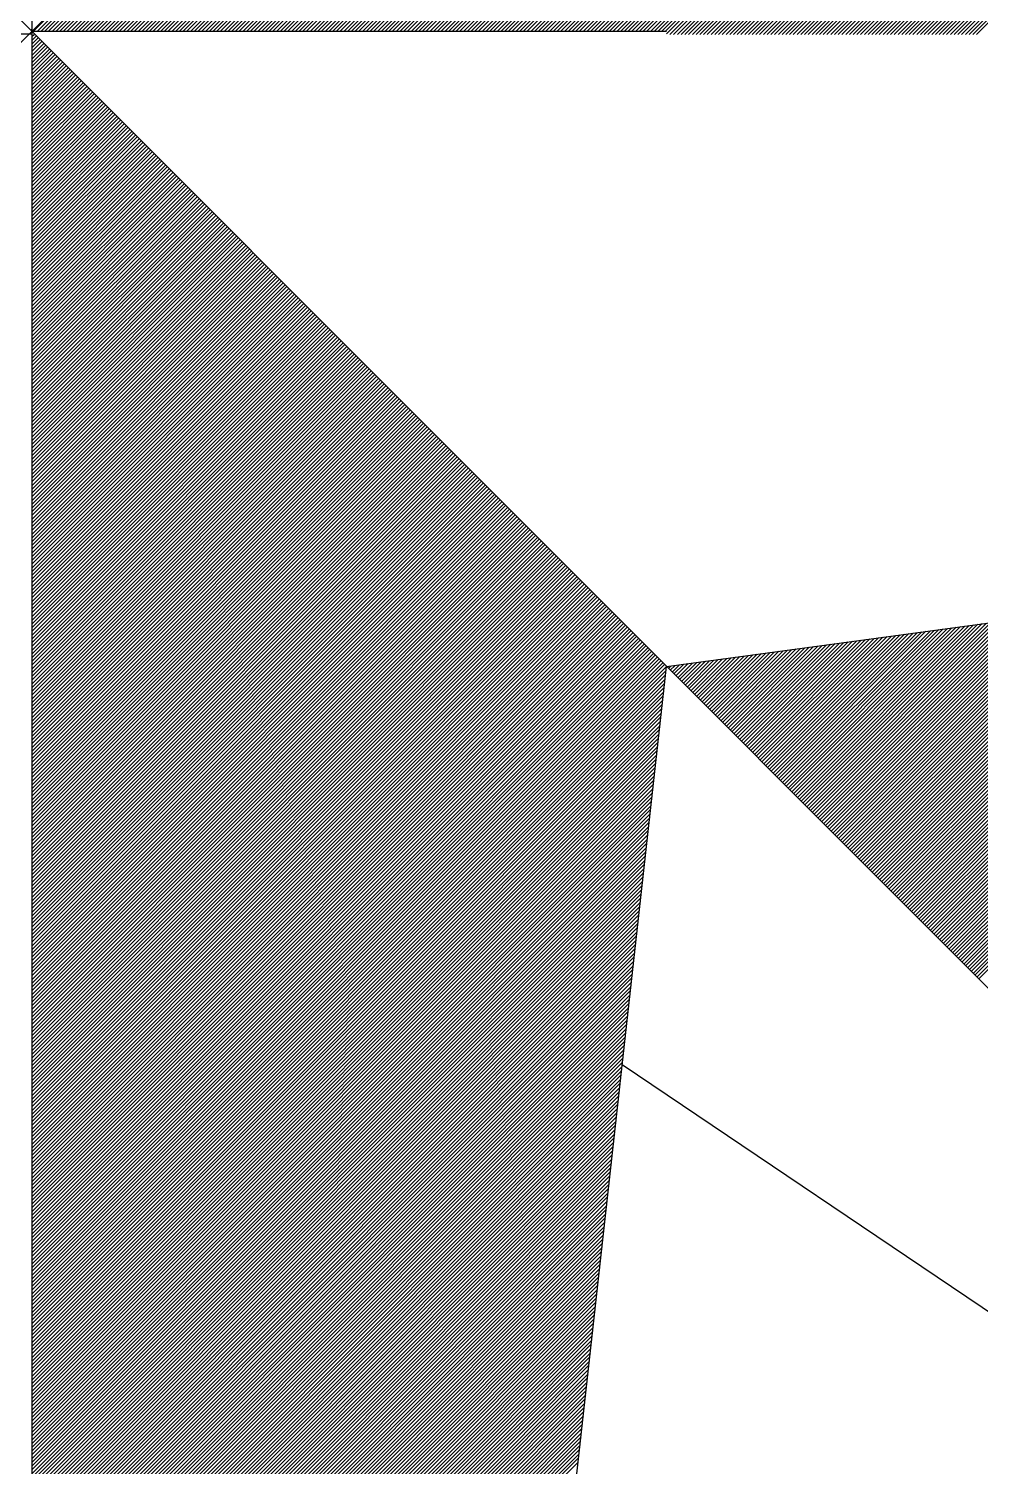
# Model space of a CAD drawing. Extents: x -169 to 91, y -255 to -61.
# Drawn here: x -131.619 to -130.926, y -89.516 to -88.47 of the extents above; entities that cross this region are included whole.
import ezdxf

# ---------------------------------------------------------------- set-up
doc = ezdxf.new("R2010")
doc.units = 0
doc.layers.get('0').update_dxf_attribs({"linetype": 'CONTINUOUS'})
doc.layers.add('2', color=7, linetype='CONTINUOUS')

# ---------------------------------------------------------------- blocks, each defined once
blk = doc.blocks.new('*X1')
at = {"color": 0}
blk.add_line((66.1797, 4.0427), (66.1852, 4.0482), dxfattribs=at)
blk = doc.blocks.new('*X3')
at = {"color": 0}
for p, q in [((66.1852, 4.0128), (66.1959, 4.0236)), ((66.1852, 3.9951), (66.2062, 4.0161)), ((66.1852, 3.9775), (66.215, 4.0073)), ((66.1852, 3.9598), (66.2239, 3.9985)), ((66.1852, 3.9421), (66.2327, 3.9896)), ((66.1852, 3.9244), (66.2415, 3.9808)), ((66.1852, 3.9067), (66.2504, 3.972)), ((66.1852, 3.8891), (66.2592, 3.9631)), ((66.1852, 3.8714), (66.2681, 3.9543)), ((66.1852, 3.8537), (66.2769, 3.9454)), ((66.1852, 3.836), (66.2857, 3.9366)), ((66.1852, 3.8184), (66.2946, 3.9278)), ((66.1852, 3.8007), (66.3034, 3.9189)), ((66.1852, 3.783), (66.3123, 3.9101)), ((66.1852, 3.7653), (66.3211, 3.9012)), ((66.1852, 3.7476), (66.3299, 3.8924)), ((66.1852, 3.73), (66.3388, 3.8836)), ((66.1852, 3.7123), (66.3476, 3.8747)), ((66.1852, 3.6946), (66.3564, 3.8659)), ((66.1852, 3.6769), (66.3653, 3.857)), ((66.1852, 3.6593), (66.3741, 3.8482)), ((66.1852, 3.6416), (66.383, 3.8394)), ((66.1852, 3.6239), (66.3918, 3.8305)), ((66.1852, 3.6062), (66.4006, 3.8217)), ((66.1852, 3.5885), (66.4095, 3.8129)), ((66.1852, 3.5709), (66.4183, 3.804)), ((66.1852, 3.5532), (66.4272, 3.7952)), ((66.1852, 3.5355), (66.436, 3.7863)), ((66.1852, 3.5178), (66.4448, 3.7775)), ((66.1852, 3.5002), (66.4537, 3.7687)), ((66.1852, 3.4825), (66.4625, 3.7598)), ((66.1852, 3.4648), (66.4714, 3.751)), ((66.1852, 3.4471), (66.4802, 3.7421)), ((66.1852, 3.4294), (66.489, 3.7333)), ((66.1852, 3.4118), (66.4979, 3.7245)), ((66.1852, 3.3941), (66.5067, 3.7156)), ((66.1852, 3.3764), (66.5155, 3.7068)), ((66.1852, 3.3587), (66.5244, 3.6979)), ((66.1852, 3.3411), (66.5332, 3.6891)), ((66.1852, 3.3234), (66.5421, 3.6803)), ((66.1852, 3.3057), (66.5509, 3.6714)), ((66.1852, 3.288), (66.5597, 3.6626)), ((66.1852, 3.2703), (66.5686, 3.6538)), ((66.1852, 3.2527), (66.5774, 3.6449)), ((66.1852, 3.235), (66.5863, 3.6361)), ((66.1852, 3.2173), (66.5951, 3.6272)), ((66.1852, 3.1996), (66.6039, 3.6184)), ((66.1852, 3.182), (66.6128, 3.6096)), ((66.1852, 3.1643), (66.6216, 3.6007)), ((66.1852, 3.1466), (66.6305, 3.5919)), ((66.1852, 3.1289), (66.6393, 3.583)), ((66.1852, 3.1112), (66.6481, 3.5742)), ((66.1852, 3.0936), (66.657, 3.5654)), ((66.1852, 3.0759), (66.6658, 3.5565)), ((66.1852, 3.0582), (66.6746, 3.5477)), ((66.1852, 3.0405), (66.6835, 3.5388)), ((66.1852, 3.0229), (66.6923, 3.53)), ((66.1852, 3.0052), (66.7012, 3.5212)), ((66.1852, 2.9875), (66.71, 3.5123)), ((66.1852, 2.9698), (66.7188, 3.5035)), ((66.1852, 2.9521), (66.7277, 3.4947)), ((66.1852, 2.9345), (66.7365, 3.4858)), ((66.1852, 2.9168), (66.7454, 3.477)), ((66.1852, 2.8991), (66.7542, 3.4681)), ((66.1852, 2.8814), (66.763, 3.4593)), ((66.1852, 2.8638), (66.7719, 3.4505)), ((66.1852, 2.8461), (66.7807, 3.4416)), ((66.1852, 2.8284), (66.7895, 3.4328)), ((66.1852, 2.8107), (66.7984, 3.4239)), ((66.1852, 2.793), (66.8072, 3.4151)), ((66.1852, 2.7754), (66.8161, 3.4063)), ((66.1852, 2.7577), (66.8249, 3.3974)), ((66.1852, 2.74), (66.8337, 3.3886)), ((66.1852, 2.7223), (66.8426, 3.3797)), ((66.1852, 2.7047), (66.8514, 3.3709)), ((66.1852, 2.687), (66.8603, 3.3621)), ((66.1852, 2.6693), (66.8691, 3.3532)), ((66.1852, 2.6516), (66.8779, 3.3444)), ((66.1852, 2.6339), (66.8868, 3.3356)), ((66.1852, 2.6163), (66.8956, 3.3267)), ((66.1852, 2.5986), (66.9045, 3.3179)), ((66.1852, 2.5809), (66.9133, 3.309)), ((66.1852, 2.5632), (66.9221, 3.3002)), ((66.1852, 2.5456), (66.931, 3.2914)), ((66.1852, 2.5279), (66.9398, 3.2825)), ((66.1852, 2.5102), (66.9486, 3.2737)), ((66.1852, 2.4925), (66.9575, 3.2648)), ((66.1852, 2.4748), (66.9663, 3.256)), ((66.1852, 2.4572), (66.9752, 3.2472)), ((66.1852, 2.4395), (66.984, 3.2383)), ((66.1852, 2.4218), (66.9928, 3.2295)), ((66.1852, 2.4041), (67.0017, 3.2206)), ((66.1852, 2.3865), (67.0105, 3.2118)), ((66.1852, 2.3688), (67.0194, 3.203)), ((66.1852, 2.3511), (67.0282, 3.1941)), ((66.1852, 2.3334), (67.037, 3.1853)), ((66.1852, 2.3158), (67.0459, 3.1765)), ((66.1852, 2.2981), (67.0547, 3.1676)), ((66.1852, 2.2804), (67.0636, 3.1588)), ((66.1852, 2.2627), (67.0724, 3.1499)), ((66.1852, 2.245), (67.0812, 3.1411)), ((66.1852, 2.2274), (67.0901, 3.1323)), ((66.1852, 2.2097), (67.0989, 3.1234)), ((66.1852, 2.192), (67.1077, 3.1146)), ((66.1852, 2.1743), (67.1166, 3.1057)), ((66.1852, 2.1567), (67.1254, 3.0969)), ((66.1852, 2.139), (67.1343, 3.0881)), ((66.1852, 2.1213), (67.1431, 3.0792)), ((66.1852, 2.1036), (67.1519, 3.0704)), ((66.1852, 2.0859), (67.1608, 3.0616)), ((66.1852, 2.0683), (67.1696, 3.0527)), ((66.1852, 2.0506), (67.1785, 3.0439)), ((66.1852, 2.0329), (67.1873, 3.035)), ((66.1852, 2.0152), (67.1961, 3.0262)), ((66.1852, 1.9976), (67.205, 3.0174)), ((66.1852, 1.9799), (67.2138, 3.0085)), ((66.1852, 1.9622), (67.2227, 2.9997)), ((66.1852, 1.9445), (67.2315, 2.9908)), ((66.1852, 1.9268), (67.2403, 2.982)), ((66.1852, 1.9092), (67.2492, 2.9732)), ((66.1852, 1.8915), (67.258, 2.9643)), ((66.1852, 1.8738), (67.2668, 2.9555)), ((66.1852, 1.8561), (67.2757, 2.9466)), ((66.1852, 1.8385), (67.2845, 2.9378)), ((66.1852, 1.8208), (67.2934, 2.929)), ((66.1852, 1.8031), (67.3022, 2.9201)), ((66.1852, 1.7854), (67.311, 2.9113)), ((66.1852, 1.7677), (67.3199, 2.9025)), ((66.1852, 1.7501), (67.3287, 2.8936)), ((66.1852, 1.7324), (67.3376, 2.8848)), ((66.1852, 1.7147), (67.3464, 2.8759)), ((66.1852, 1.697), (67.3552, 2.8671)), ((66.1852, 1.6794), (67.3641, 2.8583)), ((66.1852, 1.6617), (67.3729, 2.8494)), ((66.1852, 1.644), (67.3818, 2.8406)), ((66.1852, 1.6263), (67.3906, 2.8317)), ((66.1852, 1.6086), (67.3994, 2.8229)), ((66.1852, 1.591), (67.4083, 2.8141)), ((66.1852, 1.5733), (67.4171, 2.8052)), ((66.1852, 1.5556), (67.4259, 2.7964)), ((66.1852, 1.5379), (67.4348, 2.7875)), ((66.1852, 1.5203), (67.4436, 2.7787)), ((66.1852, 1.5026), (67.4525, 2.7699)), ((66.1852, 1.4849), (67.4613, 2.761)), ((66.1852, 1.4672), (67.4701, 2.7522)), ((66.1852, 1.4495), (67.479, 2.7434)), ((66.1852, 1.4319), (67.4878, 2.7345)), ((66.1852, 1.4142), (67.4967, 2.7257)), ((66.1852, 1.3965), (67.5055, 2.7168)), ((66.1852, 1.3788), (67.5143, 2.708)), ((66.1852, 1.3612), (67.5232, 2.6992)), ((66.1852, 1.3435), (67.532, 2.6903)), ((66.1852, 1.3258), (67.5409, 2.6815)), ((66.1852, 1.3081), (67.5497, 2.6726)), ((66.1852, 1.2904), (67.5585, 2.6638)), ((66.1852, 1.2728), (67.5674, 2.655)), ((66.1852, 1.2551), (67.5762, 2.6461)), ((66.1852, 1.2374), (67.585, 2.6373)), ((66.1852, 1.2197), (67.5939, 2.6284)), ((66.1852, 1.2021), (67.6027, 2.6196)), ((66.1852, 1.1844), (67.6116, 2.6108)), ((66.1852, 1.1667), (67.6204, 2.6019)), ((66.1852, 1.149), (67.6292, 2.5931)), ((66.1852, 1.1313), (67.6381, 2.5843)), ((66.1852, 1.1137), (67.6469, 2.5754)), ((66.1852, 1.096), (67.6558, 2.5666)), ((66.1852, 1.0783), (67.6646, 2.5577)), ((66.1852, 1.0606), (67.6734, 2.5489)), ((66.1852, 1.043), (67.6823, 2.5401)), ((66.1852, 1.0253), (67.6911, 2.5312)), ((66.1852, 1.0076), (67.6999, 2.5224)), ((66.1852, 0.9899), (67.7088, 2.5135)), ((66.1852, 0.9722), (67.7176, 2.5047)), ((66.1852, 0.9546), (67.7265, 2.4959)), ((66.1852, 0.9369), (67.7353, 2.487)), ((66.1852, 0.9192), (67.7441, 2.4782)), ((66.1852, 0.9015), (67.753, 2.4693)), ((66.1852, 0.8839), (67.7618, 2.4605)), ((66.1852, 0.8662), (67.7707, 2.4517)), ((66.1852, 0.8485), (67.7795, 2.4428)), ((66.1852, 0.8308), (67.7883, 2.434)), ((66.1852, 0.8131), (67.7972, 2.4252)), ((66.1852, 0.7955), (67.806, 2.4163)), ((66.1852, 0.7778), (67.8149, 2.4075)), ((66.1852, 0.7601), (67.8237, 2.3986)), ((66.1852, 0.7424), (67.8325, 2.3898)), ((66.1852, 0.7248), (67.8414, 2.381)), ((66.1852, 0.7071), (67.8502, 2.3721)), ((66.1852, 0.6894), (67.859, 2.3633)), ((66.1852, 0.6717), (67.8679, 2.3544)), ((66.1852, 0.654), (67.8767, 2.3456)), ((66.1852, 0.6364), (67.8856, 2.3368)), ((66.1852, 0.6187), (67.8944, 2.3279)), ((66.1852, 0.601), (67.9032, 2.3191)), ((66.1852, 0.5833), (67.9121, 2.3102)), ((66.1852, 0.5657), (67.9209, 2.3014)), ((66.1852, 0.548), (67.9298, 2.2926)), ((66.1852, 0.5303), (67.9386, 2.2837)), ((66.1852, 0.5126), (67.9474, 2.2749)), ((66.1852, 0.495), (67.9563, 2.2661)), ((66.1852, 0.4773), (67.9651, 2.2572)), ((66.1852, 0.4596), (67.974, 2.2484)), ((66.1852, 0.4419), (67.9828, 2.2395)), ((66.1852, 0.4242), (67.9916, 2.2307)), ((66.1852, 0.4066), (68.0005, 2.2219)), ((66.1852, 0.3889), (68.0093, 2.213)), ((66.1852, 0.3712), (68.0181, 2.2042)), ((66.1852, 0.3535), (68.027, 2.1953)), ((66.1852, 0.3359), (68.0358, 2.1865)), ((66.1852, 0.3182), (68.0447, 2.1777)), ((66.1852, 0.3005), (68.0535, 2.1688)), ((66.1852, 0.2828), (68.0623, 2.16)), ((66.1852, 0.2651), (68.0712, 2.1512)), ((66.1852, 0.2475), (68.08, 2.1423)), ((66.1852, 0.2298), (68.0889, 2.1335)), ((66.1852, 0.2121), (68.0977, 2.1246)), ((66.1852, 0.1944), (68.1065, 2.1158)), ((66.1852, 0.1768), (68.1154, 2.107)), ((66.1852, 0.1591), (68.1242, 2.0981)), ((66.1852, 0.1414), (68.1331, 2.0893)), ((66.1852, 0.1237), (68.1419, 2.0804)), ((66.1852, 0.106), (68.1507, 2.0716)), ((66.1852, 0.0884), (68.1596, 2.0628)), ((66.1852, 0.0707), (68.1684, 2.0539)), ((66.1852, 0.053), (68.1772, 2.0451)), ((66.1852, 0.0353), (68.1861, 2.0362)), ((66.1852, 0.0177), (68.1949, 2.0274)), ((66.1852, 0), (68.2038, 2.0186)), ((66.1852, -0.0177), (68.2126, 2.0097)), ((66.1852, -0.0354), (68.2214, 2.0009)), ((66.1852, -0.0531), (68.2303, 1.9921)), ((66.1852, -0.0707), (68.2391, 1.9832)), ((66.1852, -0.0884), (68.248, 1.9744)), ((66.1852, -0.1061), (68.2568, 1.9655)), ((66.1852, -0.1238), (68.2656, 1.9567)), ((66.1852, -0.1414), (68.2745, 1.9479)), ((66.1852, -0.1591), (68.2833, 1.939)), ((66.1852, -0.1768), (68.2922, 1.9302)), ((66.1852, -0.1945), (68.301, 1.9213)), ((66.1852, -0.2122), (68.3098, 1.9125)), ((66.1852, -0.2298), (68.3187, 1.9037)), ((66.1852, -0.2475), (68.3275, 1.8948)), ((66.1852, -0.2652), (68.3363, 1.886)), ((66.1852, -0.2829), (68.3452, 1.8771)), ((66.1852, -0.3005), (68.354, 1.8683)), ((66.1852, -0.3182), (68.3629, 1.8595)), ((66.1852, -0.3359), (68.3717, 1.8506)), ((66.1852, -0.3536), (68.3805, 1.8418)), ((66.1852, -0.3713), (68.3894, 1.833)), ((66.1852, -0.3889), (68.3982, 1.8241)), ((66.1852, -0.4066), (68.4071, 1.8153)), ((66.1852, -0.4243), (68.4159, 1.8064)), ((66.1852, -0.442), (68.4247, 1.7976)), ((66.1852, -0.4596), (68.4336, 1.7888)), ((66.1852, -0.4773), (68.4424, 1.7799)), ((66.1852, -0.495), (68.4513, 1.7711)), ((66.1852, -0.5127), (68.4601, 1.7622)), ((66.1852, -0.5304), (68.4689, 1.7534)), ((66.1852, -0.548), (68.4778, 1.7446)), ((66.1852, -0.5657), (68.4866, 1.7357)), ((66.1852, -0.5834), (68.4954, 1.7269)), ((66.1852, -0.6011), (68.5043, 1.718)), ((66.1852, -0.6187), (68.5131, 1.7092)), ((66.1852, -0.6364), (68.522, 1.7004)), ((66.1852, -0.6541), (68.5308, 1.6915)), ((66.1852, -0.6718), (68.5396, 1.6827)), ((66.1852, -0.6895), (68.5485, 1.6739)), ((66.1852, -0.7071), (68.5573, 1.665)), ((66.1852, -0.7248), (68.5662, 1.6562)), ((66.1852, -0.7425), (68.575, 1.6473)), ((66.1852, -0.7602), (68.5838, 1.6385)), ((66.1852, -0.7778), (68.5927, 1.6297)), ((66.1852, -0.7955), (68.6015, 1.6208)), ((66.1852, -0.8132), (68.6103, 1.612)), ((66.1852, -0.8309), (68.6192, 1.6031)), ((66.1852, -0.8486), (68.628, 1.5943)), ((66.1852, -0.8662), (68.6369, 1.5855)), ((66.1852, -0.8839), (68.6457, 1.5766)), ((66.1852, -0.9016), (68.6545, 1.5678)), ((66.1852, -0.9193), (68.6634, 1.5589)), ((66.1852, -0.9369), (68.6722, 1.5501)), ((66.1852, -0.9546), (68.6811, 1.5413)), ((66.1852, -0.9723), (68.6899, 1.5324)), ((66.1852, -0.99), (68.6987, 1.5236)), ((66.1852, -1.0077), (68.7076, 1.5148)), ((66.1852, -1.0253), (68.7164, 1.5059)), ((66.1852, -1.043), (68.7253, 1.4971)), ((66.1852, -1.0607), (68.7341, 1.4882)), ((66.1852, -1.0784), (68.7429, 1.4794)), ((66.1852, -1.096), (68.7518, 1.4706)), ((66.1852, -1.1137), (68.7606, 1.4617)), ((66.1852, -1.1314), (68.7694, 1.4529)), ((66.1852, -1.1491), (68.7783, 1.444)), ((66.1852, -1.1668), (68.7871, 1.4352)), ((66.1852, -1.1844), (68.796, 1.4264)), ((66.1852, -1.2021), (68.8048, 1.4175)), ((66.1852, -1.2198), (68.8136, 1.4087)), ((66.1852, -1.2375), (68.8225, 1.3998)), ((66.1852, -1.2551), (68.8313, 1.391)), ((66.1852, -1.2728), (68.8402, 1.3822)), ((66.1852, -1.2905), (68.849, 1.3733)), ((66.1852, -1.3082), (68.8578, 1.3645)), ((66.1852, -1.3258), (68.8667, 1.3557)), ((66.1852, -1.3435), (68.8755, 1.3468)), ((66.1852, -1.3612), (68.8844, 1.338)), ((66.1852, -1.3789), (68.8932, 1.3291)), ((66.1852, -1.3966), (68.902, 1.3203)), ((66.1852, -1.4142), (68.9109, 1.3115)), ((66.1852, -1.4319), (68.9197, 1.3026)), ((66.1852, -1.4496), (68.9285, 1.2938)), ((66.1852, -1.4673), (68.9374, 1.2849)), ((66.1852, -1.4849), (68.9462, 1.2761)), ((66.1852, -1.5026), (68.9551, 1.2673)), ((66.1852, -1.5203), (68.9639, 1.2584)), ((66.1852, -1.538), (68.9727, 1.2496)), ((66.1852, -1.5557), (68.9816, 1.2408)), ((66.1852, -1.5733), (68.9904, 1.2319)), ((66.1852, -1.591), (68.9993, 1.2231)), ((66.1852, -1.6087), (69.0081, 1.2142)), ((66.1852, -1.6264), (69.0169, 1.2054)), ((66.1852, -1.644), (69.0258, 1.1966)), ((66.1852, -1.6617), (69.0346, 1.1877)), ((66.1852, -1.6794), (69.0435, 1.1789)), ((66.1852, -1.6971), (69.0523, 1.17)), ((66.1852, -1.7148), (69.0611, 1.1612)), ((66.1852, -1.7324), (69.07, 1.1524)), ((66.1852, -1.7501), (69.0788, 1.1435)), ((66.1852, -1.7678), (69.0876, 1.1347)), ((66.1852, -1.7855), (69.0965, 1.1258)), ((66.1852, -1.8031), (69.1053, 1.117)), ((66.1852, -1.8208), (69.1142, 1.1082)), ((66.1852, -1.8385), (69.123, 1.0993)), ((66.1852, -1.8562), (69.1318, 1.0905)), ((66.1852, -1.8739), (69.1407, 1.0817)), ((66.1852, -1.8915), (69.1495, 1.0728)), ((66.1852, -1.9092), (69.1584, 1.064)), ((66.1852, -1.9269), (69.1672, 1.0551)), ((66.1852, -1.9446), (69.176, 1.0463)), ((66.1852, -1.9622), (69.1849, 1.0375)), ((66.1852, -1.9799), (69.183, 1.0179)), ((66.1852, -1.9976), (69.1808, 0.9981)), ((66.1852, -2.0153), (69.1786, 0.9782)), ((66.1852, -2.033), (69.1764, 0.9583)), ((66.1852, -2.0506), (69.1742, 0.9384)), ((66.1852, -2.0683), (69.172, 0.9185)), ((66.1852, -2.086), (69.1698, 0.8986)), ((66.1852, -2.1037), (69.1676, 0.8787)), ((66.1852, -2.1213), (69.1654, 0.8588)), ((66.1852, -2.139), (69.1631, 0.839)), ((66.1852, -2.1567), (69.1609, 0.8191)), ((66.1852, -2.1744), (69.1587, 0.7992)), ((66.1852, -2.1921), (69.1565, 0.7793)), ((66.1852, -2.2097), (69.1543, 0.7594)), ((66.1852, -2.2274), (69.1521, 0.7395)), ((66.1852, -2.2451), (69.1499, 0.7196)), ((66.1852, -2.2628), (69.1477, 0.6997)), ((66.1852, -2.2804), (69.1455, 0.6799)), ((66.1852, -2.2981), (69.1433, 0.66)), ((66.1852, -2.3158), (69.1411, 0.6401)), ((66.1852, -2.3335), (69.1388, 0.6202)), ((66.1852, -2.3512), (69.1366, 0.6003)), ((66.1852, -2.3688), (69.1344, 0.5804)), ((66.1852, -2.3865), (69.1322, 0.5605)), ((66.1852, -2.4042), (69.13, 0.5406)), ((66.1852, -2.4219), (69.1278, 0.5208)), ((66.1852, -2.4395), (69.1256, 0.5009)), ((66.1852, -2.4572), (69.1234, 0.481)), ((66.1852, -2.4749), (69.1212, 0.4611)), ((66.1852, -2.4926), (69.119, 0.4412)), ((66.1852, -2.5103), (69.1167, 0.4213)), ((66.1852, -2.5279), (69.1145, 0.4014)), ((66.1852, -2.5456), (69.1123, 0.3815)), ((66.1852, -2.5633), (69.1101, 0.3617)), ((66.1852, -2.581), (69.1079, 0.3418)), ((66.1852, -2.5986), (69.1057, 0.3219)), ((66.1852, -2.6163), (69.1035, 0.302)), ((66.1852, -2.634), (69.1013, 0.2821)), ((66.1852, -2.6517), (69.0991, 0.2622)), ((66.1852, -2.6694), (69.0969, 0.2423)), ((66.1852, -2.687), (69.0946, 0.2224)), ((66.1852, -2.7047), (69.0924, 0.2026)), ((66.1852, -2.7224), (69.0902, 0.1827)), ((66.1852, -2.7401), (69.088, 0.1628)), ((66.1852, -2.7577), (69.0858, 0.1429)), ((66.1852, -2.7754), (69.0836, 0.123)), ((66.1852, -2.7931), (69.0814, 0.1031)), ((66.1852, -2.8108), (69.0792, 0.0832)), ((66.1852, -2.8285), (69.077, 0.0633)), ((66.1852, -2.8461), (69.0748, 0.0435)), ((66.1852, -2.8638), (69.0725, 0.0236)), ((66.1852, -2.8815), (69.0703, 0.0037)), ((66.1852, -2.8992), (69.0681, -0.0162)), ((66.1852, -2.9168), (69.0659, -0.0361)), ((66.1852, -2.9345), (69.0637, -0.056)), ((66.1852, -2.9522), (69.0615, -0.0759)), ((66.1852, -2.9699), (69.0593, -0.0958)), ((66.1852, -2.9876), (69.0571, -0.1156)), ((66.1852, -3.0052), (69.0549, -0.1355)), ((66.1852, -3.0229), (69.0527, -0.1554)), ((66.1852, -3.0406), (69.0505, -0.1753)), ((66.1852, -3.0583), (69.0482, -0.1952)), ((66.1852, -3.0759), (69.046, -0.2151)), ((66.1852, -3.0936), (69.0438, -0.235)), ((66.1852, -3.1113), (69.0416, -0.2549)), ((66.1852, -3.129), (69.0394, -0.2747)), ((66.1852, -3.1466), (69.0372, -0.2946)), ((66.1852, -3.1643), (69.035, -0.3145)), ((66.1852, -3.182), (69.0328, -0.3344)), ((66.1852, -3.1997), (69.0306, -0.3543)), ((66.1852, -3.2174), (69.0284, -0.3742)), ((66.1852, -3.235), (69.0261, -0.3941)), ((66.1852, -3.2527), (69.0239, -0.414)), ((66.1852, -3.2704), (69.0217, -0.4338)), ((66.1852, -3.2881), (69.0195, -0.4537)), ((66.1852, -3.3057), (69.0173, -0.4736)), ((66.1852, -3.3234), (69.0151, -0.4935)), ((66.1852, -3.3411), (69.0129, -0.5134)), ((66.1852, -3.3588), (69.0107, -0.5333)), ((66.1852, -3.3765), (69.0085, -0.5532)), ((66.1852, -3.3941), (69.0063, -0.573)), ((66.1852, -3.4118), (69.004, -0.5929)), ((66.1852, -3.4295), (69.0018, -0.6128)), ((66.1852, -3.4472), (68.9996, -0.6327)), ((66.1852, -3.4648), (68.9974, -0.6526)), ((66.1852, -3.4825), (68.9952, -0.6725)), ((66.1852, -3.5002), (68.993, -0.6924)), ((66.1852, -3.5179), (68.9908, -0.7123)), ((66.1852, -3.5356), (68.9886, -0.7321)), ((66.1852, -3.5532), (68.9864, -0.752)), ((66.1852, -3.5709), (68.9842, -0.7719)), ((66.1852, -3.5886), (68.982, -0.7918)), ((66.1852, -3.6063), (68.9797, -0.8117)), ((66.1852, -3.6239), (68.9775, -0.8316)), ((66.1852, -3.6416), (68.9753, -0.8515)), ((66.1852, -3.6593), (68.9731, -0.8714)), ((66.1852, -3.677), (68.9709, -0.8912)), ((66.1852, -3.6947), (68.9687, -0.9111)), ((66.1852, -3.7123), (68.9665, -0.931)), ((66.1852, -3.73), (68.9643, -0.9509)), ((66.1852, -3.7477), (68.9621, -0.9708)), ((66.1852, -3.7654), (68.9599, -0.9907)), ((66.1852, -3.783), (68.9576, -1.0106)), ((66.1852, -3.8007), (68.9554, -1.0305)), ((66.1852, -3.8184), (68.9532, -1.0503)), ((66.1852, -3.8361), (68.951, -1.0702)), ((66.1852, -3.8538), (68.9488, -1.0901)), ((66.1852, -3.8714), (68.9466, -1.11)), ((66.1852, -3.8891), (68.9444, -1.1299)), ((66.1852, -3.9068), (68.9422, -1.1498)), ((66.1852, -3.9245), (68.94, -1.1697)), ((66.1852, -3.9421), (68.9378, -1.1896)), ((66.1852, -3.9598), (68.9355, -1.2094)), ((66.1852, -3.9775), (68.9333, -1.2293)), ((66.1852, -3.9952), (68.9311, -1.2492)), ((66.1852, -4.0129), (68.9289, -1.2691)), ((66.1852, -4.0305), (68.9267, -1.289)), ((66.1852, -4.0482), (68.9245, -1.3089)), ((66.1852, -4.0659), (68.9223, -1.3288)), ((66.1852, -4.0836), (68.9201, -1.3487)), ((66.1852, -4.1012), (68.9179, -1.3685)), ((66.1852, -4.1189), (68.9157, -1.3884)), ((66.1852, -4.1366), (68.9135, -1.4083)), ((66.1852, -4.1543), (68.9112, -1.4282)), ((66.1852, -4.172), (68.909, -1.4481)), ((66.1852, -4.1896), (68.9068, -1.468)), ((66.1852, -4.2073), (68.9046, -1.4879)), ((66.1852, -4.225), (68.9024, -1.5078)), ((66.1852, -4.2427), (68.9002, -1.5276)), ((66.1852, -4.2603), (68.898, -1.5475)), ((66.1852, -4.278), (68.8958, -1.5674)), ((66.1852, -4.2957), (68.8936, -1.5873)), ((66.1852, -4.3134), (68.8914, -1.6072)), ((66.1852, -4.3311), (68.8891, -1.6271)), ((66.1852, -4.3487), (68.8869, -1.647)), ((66.1852, -4.3664), (68.8847, -1.6669)), ((66.1852, -4.3841), (68.8825, -1.6867)), ((66.1852, -4.4018), (68.8803, -1.7066)), ((66.1852, -4.4194), (68.8781, -1.7265)), ((66.1852, -4.4371), (68.8759, -1.7464)), ((66.1852, -4.4548), (68.8737, -1.7663)), ((66.1852, -4.4725), (68.8715, -1.7862)), ((66.1852, -4.4902), (68.8693, -1.8061)), ((66.1852, -4.5078), (68.867, -1.826)), ((66.1852, -4.5255), (68.8648, -1.8458)), ((66.1852, -4.5432), (68.8626, -1.8657)), ((66.1852, -4.5609), (68.8604, -1.8856)), ((66.1852, -4.5785), (68.8582, -1.9055)), ((66.1852, -4.5962), (68.856, -1.9254)), ((66.1852, -4.6139), (68.8538, -1.9453)), ((66.1852, -4.6316), (68.8516, -1.9652)), ((66.1852, -4.6493), (68.8494, -1.9851)), ((66.1852, -4.6669), (68.8472, -2.0049)), ((66.1852, -4.6846), (68.8449, -2.0248)), ((66.1852, -4.7023), (68.8427, -2.0447)), ((66.1852, -4.72), (68.8405, -2.0646)), ((66.1852, -4.7376), (68.8383, -2.0845)), ((66.1852, -4.7553), (68.8361, -2.1044)), ((66.1852, -4.773), (68.8339, -2.1243)), ((66.1852, -4.7907), (68.8317, -2.1442)), ((66.1852, -4.8084), (68.8295, -2.164)), ((66.1852, -4.826), (68.8273, -2.1839)), ((66.1852, -4.8437), (68.8251, -2.2038)), ((66.1852, -4.8614), (68.8229, -2.2237)), ((66.1852, -4.8791), (68.8206, -2.2436)), ((66.1852, -4.8967), (68.8184, -2.2635)), ((66.1852, -4.9144), (68.8162, -2.2834)), ((66.1852, -4.9321), (68.814, -2.3033)), ((66.1852, -4.9498), (68.8118, -2.3231)), ((66.1852, -4.9674), (68.8096, -2.343)), ((66.1852, -4.9851), (68.8074, -2.3629)), ((66.1852, -5.0028), (68.8052, -2.3828)), ((66.1852, -5.0205), (68.803, -2.4027)), ((66.1852, -5.0382), (68.8008, -2.4226)), ((66.1852, -5.0558), (68.7985, -2.4425)), ((66.1852, -5.0735), (68.7963, -2.4624)), ((66.1852, -5.0912), (68.7941, -2.4822)), ((66.1852, -5.1089), (68.7919, -2.5021)), ((66.1852, -5.1265), (68.7897, -2.522)), ((66.1852, -5.1442), (68.7875, -2.5419)), ((66.1852, -5.1619), (68.7853, -2.5618)), ((66.1852, -5.1796), (68.7831, -2.5817)), ((66.1852, -5.1973), (68.7809, -2.6016)), ((66.1852, -5.2149), (68.7787, -2.6214)), ((66.1852, -5.2326), (68.7764, -2.6413)), ((66.1852, -5.2503), (68.7742, -2.6612)), ((66.1852, -5.268), (68.772, -2.6811)), ((66.1852, -5.2856), (68.7698, -2.701)), ((66.1852, -5.3033), (68.7676, -2.7209))]:
    blk.add_line(p, q, dxfattribs=at)
blk = doc.blocks.new('*X4')
at = {"color": 0}
for p, q in [((66.1918, 4.0372), (69.191, 7.0364)), ((66.2095, 4.0372), (69.2066, 7.0342)), ((66.2272, 4.0372), (69.2221, 7.0321)), ((66.2449, 4.0372), (69.2377, 7.03)), ((66.2626, 4.0372), (69.2532, 7.0278)), ((66.2802, 4.0372), (69.2688, 7.0257)), ((66.2979, 4.0372), (69.2843, 7.0236)), ((66.3156, 4.0372), (69.2999, 7.0214)), ((66.3333, 4.0372), (69.3154, 7.0193)), ((66.3509, 4.0372), (69.331, 7.0172)), ((66.3686, 4.0372), (69.3465, 7.0151)), ((66.3863, 4.0372), (69.3621, 7.0129)), ((66.404, 4.0372), (69.3776, 7.0108)), ((66.4217, 4.0372), (69.3932, 7.0087)), ((66.4393, 4.0372), (69.4087, 7.0065)), ((66.457, 4.0372), (69.4243, 7.0044)), ((66.4747, 4.0372), (69.4398, 7.0023)), ((66.4924, 4.0372), (69.4554, 7.0002)), ((66.51, 4.0372), (69.4709, 6.998)), ((66.5277, 4.0372), (69.4865, 6.9959)), ((66.5454, 4.0372), (69.502, 6.9938)), ((66.5631, 4.0372), (69.5175, 6.9916)), ((66.5808, 4.0372), (69.5331, 6.9895)), ((66.5984, 4.0372), (69.5486, 6.9874)), ((66.6161, 4.0372), (69.5642, 6.9852)), ((66.6338, 4.0372), (69.5797, 6.9831)), ((66.6515, 4.0372), (69.5953, 6.981)), ((66.6691, 4.0372), (69.6108, 6.9789)), ((66.6868, 4.0372), (69.6264, 6.9767)), ((66.7045, 4.0372), (69.6419, 6.9746)), ((66.7222, 4.0372), (69.6575, 6.9725)), ((66.7399, 4.0372), (69.673, 6.9703)), ((66.7575, 4.0372), (69.6886, 6.9682)), ((66.7752, 4.0372), (69.7041, 6.9661)), ((66.7929, 4.0372), (69.7197, 6.9639)), ((66.8106, 4.0372), (69.7352, 6.9618)), ((66.8282, 4.0372), (69.7508, 6.9597)), ((66.8459, 4.0372), (69.7663, 6.9576)), ((66.8636, 4.0372), (69.7819, 6.9554)), ((66.8813, 4.0372), (69.7974, 6.9533)), ((66.899, 4.0372), (69.813, 6.9512)), ((66.9166, 4.0372), (69.8285, 6.949)), ((66.9343, 4.0372), (69.8441, 6.9469)), ((66.952, 4.0372), (69.8596, 6.9448)), ((66.9697, 4.0372), (69.8751, 6.9426)), ((66.9873, 4.0372), (69.8907, 6.9405)), ((67.005, 4.0372), (69.9062, 6.9384)), ((67.0227, 4.0372), (69.9218, 6.9363)), ((67.0404, 4.0372), (69.9373, 6.9341)), ((67.0581, 4.0372), (69.9529, 6.932)), ((67.0757, 4.0372), (69.9684, 6.9299)), ((67.0934, 4.0372), (69.984, 6.9277)), ((67.1111, 4.0372), (69.9995, 6.9256)), ((67.1288, 4.0372), (70.0151, 6.9235)), ((67.1464, 4.0372), (70.0306, 6.9213)), ((67.1641, 4.0372), (70.0462, 6.9192)), ((67.1818, 4.0372), (70.0617, 6.9171)), ((67.1995, 4.0372), (70.0773, 6.915)), ((67.2172, 4.0372), (70.0928, 6.9128)), ((67.2348, 4.0372), (70.1084, 6.9107)), ((67.2525, 4.0372), (70.1239, 6.9086)), ((67.2702, 4.0372), (70.1395, 6.9064)), ((67.2879, 4.0372), (70.155, 6.9043)), ((67.3055, 4.0372), (70.1706, 6.9022)), ((67.3232, 4.0372), (70.1861, 6.9001)), ((67.3409, 4.0372), (70.2017, 6.8979)), ((67.3586, 4.0372), (70.2172, 6.8958)), ((67.3763, 4.0372), (70.2328, 6.8937)), ((67.3939, 4.0372), (70.2483, 6.8915)), ((67.4116, 4.0372), (70.2638, 6.8894)), ((67.4293, 4.0372), (70.2794, 6.8873)), ((67.447, 4.0372), (70.2949, 6.8851)), ((67.4646, 4.0372), (70.3105, 6.883)), ((67.4823, 4.0372), (70.326, 6.8809)), ((67.5, 4.0372), (70.3416, 6.8788)), ((67.5177, 4.0372), (70.3571, 6.8766)), ((67.5353, 4.0372), (70.3727, 6.8745)), ((67.553, 4.0372), (70.3882, 6.8724)), ((67.5707, 4.0372), (70.4038, 6.8702)), ((67.5884, 4.0372), (70.4193, 6.8681)), ((67.6061, 4.0372), (70.4349, 6.866)), ((67.6237, 4.0372), (70.4504, 6.8638)), ((67.6414, 4.0372), (70.466, 6.8617)), ((67.6591, 4.0372), (70.4815, 6.8596)), ((67.6768, 4.0372), (70.4971, 6.8575)), ((67.6944, 4.0372), (70.5126, 6.8553)), ((67.7121, 4.0372), (70.5282, 6.8532)), ((67.7298, 4.0372), (70.5437, 6.8511)), ((67.7475, 4.0372), (70.5593, 6.8489)), ((67.7652, 4.0372), (70.5748, 6.8468)), ((67.7828, 4.0372), (70.5904, 6.8447)), ((67.8005, 4.0372), (70.6059, 6.8425)), ((67.8182, 4.0372), (70.6214, 6.8404)), ((67.8359, 4.0372), (70.637, 6.8383)), ((67.8535, 4.0372), (70.6525, 6.8362)), ((67.8712, 4.0372), (70.6681, 6.834)), ((67.8889, 4.0372), (70.6836, 6.8319)), ((67.9066, 4.0372), (70.6992, 6.8298)), ((67.9243, 4.0372), (70.7147, 6.8276)), ((67.9419, 4.0372), (70.7303, 6.8255)), ((67.9596, 4.0372), (70.7458, 6.8234)), ((67.9773, 4.0372), (70.7614, 6.8212)), ((67.995, 4.0372), (70.7769, 6.8191)), ((68.0126, 4.0372), (70.7925, 6.817)), ((68.0303, 4.0372), (70.808, 6.8149)), ((68.048, 4.0372), (70.8236, 6.8127)), ((68.0657, 4.0372), (70.8391, 6.8106)), ((68.0834, 4.0372), (70.8547, 6.8085)), ((68.101, 4.0372), (70.8702, 6.8063)), ((68.1187, 4.0372), (70.8858, 6.8042)), ((68.1364, 4.0372), (70.9013, 6.8021)), ((68.1541, 4.0372), (70.9169, 6.8)), ((68.1717, 4.0372), (70.9324, 6.7978)), ((68.1894, 4.0372), (70.948, 6.7957)), ((68.2071, 4.0372), (70.9635, 6.7936)), ((68.2248, 4.0372), (70.9791, 6.7914)), ((68.2425, 4.0372), (70.9946, 6.7893)), ((68.2601, 4.0372), (71.0101, 6.7872)), ((68.2778, 4.0372), (71.0257, 6.785)), ((68.2955, 4.0372), (71.0412, 6.7829)), ((68.3132, 4.0372), (71.0568, 6.7808)), ((68.3308, 4.0372), (71.0723, 6.7787)), ((68.3485, 4.0372), (71.0879, 6.7765)), ((68.3662, 4.0372), (71.1034, 6.7744)), ((68.3839, 4.0372), (71.119, 6.7723)), ((68.4016, 4.0372), (71.1345, 6.7701)), ((68.4192, 4.0372), (71.1501, 6.768)), ((68.4369, 4.0372), (71.1656, 6.7659)), ((68.4546, 4.0372), (71.1812, 6.7637)), ((68.4723, 4.0372), (71.1967, 6.7616)), ((68.4899, 4.0372), (71.2123, 6.7595)), ((68.5076, 4.0372), (71.2278, 6.7574)), ((68.5253, 4.0372), (71.2434, 6.7552)), ((68.543, 4.0372), (71.2589, 6.7531)), ((68.5607, 4.0372), (71.2745, 6.751)), ((68.5783, 4.0372), (71.29, 6.7488)), ((68.596, 4.0372), (71.3056, 6.7467)), ((68.6137, 4.0372), (71.3211, 6.7446)), ((68.6314, 4.0372), (71.3367, 6.7424)), ((68.649, 4.0372), (71.3522, 6.7403)), ((68.6667, 4.0372), (71.3677, 6.7382)), ((68.6844, 4.0372), (71.3833, 6.7361)), ((68.7021, 4.0372), (71.3988, 6.7339)), ((68.7198, 4.0372), (71.4144, 6.7318)), ((68.7374, 4.0372), (71.4299, 6.7297)), ((68.7551, 4.0372), (71.4455, 6.7275)), ((68.7728, 4.0372), (71.461, 6.7254)), ((68.7905, 4.0372), (71.4766, 6.7233)), ((68.8081, 4.0372), (71.4921, 6.7212)), ((68.8258, 4.0372), (71.5077, 6.719)), ((68.8435, 4.0372), (71.5232, 6.7169)), ((68.8612, 4.0372), (71.5388, 6.7148)), ((68.8789, 4.0372), (71.5543, 6.7126)), ((68.8965, 4.0372), (71.5699, 6.7105)), ((68.9142, 4.0372), (71.5854, 6.7084)), ((68.9319, 4.0372), (71.601, 6.7062)), ((68.9496, 4.0372), (71.6165, 6.7041)), ((68.9672, 4.0372), (71.6321, 6.702)), ((68.9849, 4.0372), (71.6476, 6.6999)), ((69.0026, 4.0372), (71.6632, 6.6977)), ((69.0203, 4.0372), (71.6787, 6.6956)), ((69.038, 4.0372), (71.6943, 6.6935)), ((69.0556, 4.0372), (71.7098, 6.6913)), ((69.0733, 4.0372), (71.7254, 6.6892)), ((69.091, 4.0372), (71.7409, 6.6871)), ((69.1087, 4.0372), (71.7564, 6.6849)), ((69.1263, 4.0372), (71.772, 6.6828)), ((69.144, 4.0372), (71.7875, 6.6807)), ((69.1617, 4.0372), (71.8031, 6.6786)), ((69.1794, 4.0372), (71.8186, 6.6764)), ((69.1852, 4.0253), (71.8342, 6.6743)), ((69.2011, 4.0236), (71.8497, 6.6722)), ((69.2188, 4.0236), (71.8653, 6.67)), ((69.2365, 4.0236), (71.8808, 6.6679)), ((69.2542, 4.0236), (71.8964, 6.6658)), ((69.2719, 4.0236), (71.9119, 6.6636)), ((69.2895, 4.0236), (71.9275, 6.6615)), ((69.3072, 4.0236), (71.943, 6.6594)), ((69.3249, 4.0236), (71.9586, 6.6573)), ((69.3426, 4.0236), (71.9741, 6.6551)), ((69.3602, 4.0236), (71.9897, 6.653)), ((69.3779, 4.0236), (72.0052, 6.6509)), ((69.3956, 4.0236), (72.0208, 6.6487)), ((69.4133, 4.0236), (72.0363, 6.6466)), ((69.431, 4.0236), (72.0519, 6.6445)), ((69.4486, 4.0236), (72.0674, 6.6423)), ((69.4663, 4.0236), (72.083, 6.6402)), ((69.484, 4.0236), (72.0985, 6.6381)), ((69.5017, 4.0236), (72.114, 6.636)), ((69.5193, 4.0236), (72.1296, 6.6338)), ((69.537, 4.0236), (72.1451, 6.6317)), ((69.5547, 4.0236), (72.1607, 6.6296)), ((69.5724, 4.0236), (72.1762, 6.6274)), ((69.5901, 4.0236), (72.1918, 6.6253)), ((69.6077, 4.0236), (72.2073, 6.6232)), ((69.6254, 4.0236), (72.2229, 6.6211)), ((69.6431, 4.0236), (72.2384, 6.6189)), ((69.6608, 4.0236), (72.254, 6.6168)), ((69.6784, 4.0236), (72.2695, 6.6147)), ((69.6961, 4.0236), (72.2851, 6.6125)), ((69.7138, 4.0236), (72.3006, 6.6104)), ((69.7315, 4.0236), (72.3162, 6.6083)), ((69.7492, 4.0236), (72.3317, 6.6061)), ((69.7668, 4.0236), (72.3473, 6.604)), ((69.7845, 4.0236), (72.3628, 6.6019)), ((69.8022, 4.0236), (72.3784, 6.5998)), ((69.8199, 4.0236), (72.3939, 6.5976)), ((69.8375, 4.0236), (72.4095, 6.5955)), ((69.8552, 4.0236), (72.425, 6.5934)), ((69.8729, 4.0236), (72.4406, 6.5912)), ((69.8906, 4.0236), (72.4561, 6.5891)), ((69.9083, 4.0236), (72.4716, 6.587)), ((69.9259, 4.0236), (72.4872, 6.5848)), ((69.9436, 4.0236), (72.5027, 6.5827)), ((69.9613, 4.0236), (72.5183, 6.5806)), ((69.979, 4.0236), (72.5338, 6.5785)), ((69.9966, 4.0236), (72.5494, 6.5763)), ((70.0143, 4.0236), (72.5649, 6.5742)), ((70.032, 4.0236), (72.5805, 6.5721)), ((70.0497, 4.0236), (72.596, 6.5699)), ((70.0674, 4.0236), (72.6116, 6.5678)), ((70.085, 4.0236), (72.6271, 6.5657)), ((70.1027, 4.0236), (72.6427, 6.5635)), ((70.1204, 4.0236), (72.6582, 6.5614)), ((70.1381, 4.0236), (72.6738, 6.5593)), ((70.1557, 4.0236), (72.6893, 6.5572)), ((70.1734, 4.0236), (72.7049, 6.555)), ((70.1911, 4.0236), (72.7204, 6.5529)), ((70.2088, 4.0236), (72.736, 6.5508)), ((70.2265, 4.0236), (72.7515, 6.5486)), ((70.2441, 4.0236), (72.7671, 6.5465)), ((70.2618, 4.0236), (72.7826, 6.5444)), ((70.2795, 4.0236), (72.7982, 6.5423)), ((70.2972, 4.0236), (72.8137, 6.5401)), ((70.3148, 4.0236), (72.8293, 6.538)), ((70.3325, 4.0236), (72.8448, 6.5359)), ((70.3502, 4.0236), (72.8603, 6.5337)), ((70.3679, 4.0236), (72.8759, 6.5316)), ((70.3856, 4.0236), (72.8914, 6.5295)), ((70.4032, 4.0236), (72.907, 6.5273)), ((70.4209, 4.0236), (72.9225, 6.5252)), ((70.4386, 4.0236), (72.9381, 6.5231)), ((70.4563, 4.0236), (72.9536, 6.521)), ((70.4739, 4.0236), (72.9692, 6.5188)), ((70.4916, 4.0236), (72.9847, 6.5167)), ((70.5093, 4.0236), (73.0003, 6.5146)), ((70.527, 4.0236), (73.0158, 6.5124)), ((70.5447, 4.0236), (73.0314, 6.5103)), ((70.5623, 4.0236), (73.0469, 6.5082)), ((70.58, 4.0236), (73.0625, 6.506)), ((70.5977, 4.0236), (73.078, 6.5039)), ((70.6154, 4.0236), (73.0936, 6.5018)), ((70.633, 4.0236), (73.1091, 6.4997)), ((70.6507, 4.0236), (73.1247, 6.4975))]:
    blk.add_line(p, q, dxfattribs=at)
blk = doc.blocks.new('*X7')
at = {"color": 0}
for p, q in [((69.7771, 0.4453), (70.5549, 1.2231)), ((69.7859, 0.4364), (70.5754, 1.2259)), ((69.7948, 0.4276), (70.5958, 1.2287)), ((69.8036, 0.4187), (70.6163, 1.2314)), ((69.8124, 0.4099), (70.6367, 1.2342)), ((69.8213, 0.4011), (70.6572, 1.237)), ((69.8301, 0.3922), (70.6776, 1.2398)), ((69.8389, 0.3834), (70.6981, 1.2425)), ((69.8478, 0.3745), (70.7186, 1.2453)), ((69.8566, 0.3657), (70.739, 1.2481)), ((69.8655, 0.3569), (70.7595, 1.2509)), ((69.8743, 0.348), (70.7799, 1.2536)), ((69.8831, 0.3392), (70.8004, 1.2564)), ((69.892, 0.3304), (70.8208, 1.2592)), ((69.9008, 0.3215), (70.8413, 1.262)), ((69.9097, 0.3127), (70.8617, 1.2647)), ((69.9185, 0.3038), (70.8822, 1.2675)), ((69.9273, 0.295), (70.9026, 1.2703)), ((69.9362, 0.2862), (70.9231, 1.2731)), ((69.945, 0.2773), (70.9435, 1.2759)), ((69.9539, 0.2685), (70.964, 1.2786)), ((69.9627, 0.2596), (70.9845, 1.2814)), ((69.9715, 0.2508), (71.0049, 1.2842)), ((69.9804, 0.242), (71.0254, 1.287)), ((69.9892, 0.2331), (71.0399, 1.2838)), ((69.998, 0.2243), (71.047, 1.2733)), ((70.0069, 0.2154), (71.0542, 1.2627)), ((70.0157, 0.2066), (71.0613, 1.2522)), ((70.0246, 0.1978), (71.0684, 1.2416)), ((70.0334, 0.1889), (71.0755, 1.231)), ((69.5649, 0.6574), (70.064, 1.1565)), ((69.5738, 0.6485), (70.0845, 1.1592)), ((69.5826, 0.6397), (70.1049, 1.162)), ((69.5915, 0.6309), (70.1254, 1.1648)), ((69.6003, 0.622), (70.1458, 1.1676)), ((69.6091, 0.6132), (70.1663, 1.1703)), ((69.618, 0.6044), (70.1867, 1.1731)), ((69.6268, 0.5955), (70.2072, 1.1759)), ((69.6357, 0.5867), (70.2277, 1.1787)), ((69.6445, 0.5778), (70.2481, 1.1815)), ((69.6533, 0.569), (70.2686, 1.1842)), ((69.6622, 0.5602), (70.289, 1.187)), ((69.671, 0.5513), (70.3095, 1.1898)), ((69.6798, 0.5425), (70.3299, 1.1926)), ((69.6887, 0.5336), (70.3504, 1.1953)), ((69.6975, 0.5248), (70.3708, 1.1981)), ((69.7064, 0.516), (70.3913, 1.2009)), ((69.7152, 0.5071), (70.4117, 1.2037)), ((69.724, 0.4983), (70.4322, 1.2064)), ((69.7329, 0.4894), (70.4526, 1.2092)), ((69.7417, 0.4806), (70.4731, 1.212)), ((69.7506, 0.4718), (70.4936, 1.2148)), ((69.7594, 0.4629), (70.514, 1.2175)), ((69.7682, 0.4541), (70.5345, 1.2203)), ((70.0422, 0.1801), (71.0826, 1.2205)), ((70.0511, 0.1713), (71.0897, 1.2099)), ((70.0599, 0.1624), (71.0968, 1.1993)), ((70.0688, 0.1536), (71.104, 1.1888)), ((70.0776, 0.1447), (71.1111, 1.1782)), ((70.0864, 0.1359), (71.1182, 1.1677)), ((70.0953, 0.1271), (71.1253, 1.1571)), ((69.344, 0.8784), (69.5527, 1.087)), ((69.3528, 0.8695), (69.5731, 1.0898)), ((69.3617, 0.8607), (69.5936, 1.0926)), ((69.3705, 0.8518), (69.614, 1.0954)), ((69.3793, 0.843), (69.6345, 1.0982)), ((69.3882, 0.8342), (69.6549, 1.1009)), ((69.397, 0.8253), (69.6754, 1.1037)), ((69.4058, 0.8165), (69.6958, 1.1065)), ((69.4147, 0.8076), (69.7163, 1.1093)), ((69.4235, 0.7988), (69.7367, 1.112)), ((69.4324, 0.79), (69.7572, 1.1148)), ((69.4412, 0.7811), (69.7777, 1.1176)), ((69.45, 0.7723), (69.7981, 1.1204)), ((69.4589, 0.7635), (69.8186, 1.1231)), ((69.4677, 0.7546), (69.839, 1.1259)), ((69.4766, 0.7458), (69.8595, 1.1287)), ((69.4854, 0.7369), (69.8799, 1.1315)), ((69.4942, 0.7281), (69.9004, 1.1342)), ((69.5031, 0.7193), (69.9208, 1.137)), ((69.5119, 0.7104), (69.9413, 1.1398)), ((69.5207, 0.7016), (69.9617, 1.1426)), ((69.5296, 0.6927), (69.9822, 1.1454)), ((69.5384, 0.6839), (70.0027, 1.1481)), ((69.5473, 0.6751), (70.0231, 1.1509)), ((69.5561, 0.6662), (70.0436, 1.1537)), ((70.1041, 0.1182), (71.1324, 1.1465)), ((70.113, 0.1094), (71.1395, 1.136)), ((70.1218, 0.1005), (71.1467, 1.1254)), ((70.1306, 0.0917), (71.1538, 1.1148)), ((70.1395, 0.0829), (71.1609, 1.1043)), ((70.1483, 0.074), (71.168, 1.0937)), ((69.1937, 1.0286), (69.2049, 1.0398)), ((69.2026, 1.0198), (69.2254, 1.0426)), ((69.2114, 1.0109), (69.2458, 1.0454)), ((69.2202, 1.0021), (69.2663, 1.0482)), ((69.2291, 0.9933), (69.2868, 1.051)), ((69.2379, 0.9844), (69.3072, 1.0537)), ((69.2467, 0.9756), (69.3277, 1.0565)), ((69.2556, 0.9667), (69.3481, 1.0593)), ((69.2644, 0.9579), (69.3686, 1.0621)), ((69.2733, 0.9491), (69.389, 1.0648)), ((69.2821, 0.9402), (69.4095, 1.0676)), ((69.2909, 0.9314), (69.4299, 1.0704)), ((69.2998, 0.9226), (69.4504, 1.0732)), ((69.3086, 0.9137), (69.4708, 1.0759)), ((69.3175, 0.9049), (69.4913, 1.0787)), ((69.3263, 0.896), (69.5118, 1.0815)), ((69.3351, 0.8872), (69.5322, 1.0843)), ((70.1571, 0.0652), (71.1751, 1.0832)), ((70.166, 0.0563), (71.1822, 1.0726)), ((70.1748, 0.0475), (71.1893, 1.062)), ((70.1837, 0.0387), (71.1965, 1.0515)), ((70.1925, 0.0298), (71.2036, 1.0409)), ((70.2013, 0.021), (71.2107, 1.0303)), ((70.2102, 0.0122), (71.2178, 1.0198)), ((70.219, 0.0033), (71.2249, 1.0092)), ((70.2279, -0.0055), (71.232, 0.9987)), ((70.2367, -0.0144), (71.2392, 0.9881)), ((70.2455, -0.0232), (71.2463, 0.9775)), ((70.2544, -0.032), (71.2534, 0.967)), ((70.2632, -0.0409), (71.2605, 0.9564)), ((70.2721, -0.0497), (71.2676, 0.9458)), ((70.2809, -0.0586), (71.2747, 0.9353)), ((70.2897, -0.0674), (71.2818, 0.9247)), ((70.2986, -0.0762), (71.289, 0.9142)), ((70.3074, -0.0851), (71.2961, 0.9036)), ((70.3162, -0.0939), (71.3032, 0.893)), ((70.3251, -0.1028), (71.3103, 0.8825)), ((70.3339, -0.1116), (71.3174, 0.8719)), ((70.3428, -0.1204), (71.3245, 0.8613)), ((70.3516, -0.1293), (71.3317, 0.8508)), ((70.3604, -0.1381), (71.3388, 0.8402)), ((70.3693, -0.1469), (71.3459, 0.8297)), ((70.3781, -0.1558), (71.353, 0.8191)), ((70.387, -0.1646), (71.3601, 0.8085)), ((70.3958, -0.1735), (71.3672, 0.798)), ((70.4046, -0.1823), (71.3743, 0.7874)), ((70.4135, -0.1911), (71.3815, 0.7768)), ((70.4223, -0.2), (71.3886, 0.7663)), ((70.4311, -0.2088), (71.3957, 0.7557)), ((70.44, -0.2177), (71.4028, 0.7452)), ((70.4488, -0.2265), (71.4099, 0.7346)), ((70.4577, -0.2353), (71.417, 0.724)), ((70.4665, -0.2442), (71.4241, 0.7135)), ((70.4753, -0.253), (71.4313, 0.7029)), ((70.4842, -0.2619), (71.4384, 0.6923)), ((70.493, -0.2707), (71.4455, 0.6818)), ((70.5019, -0.2795), (71.4526, 0.6712)), ((70.5107, -0.2884), (71.4597, 0.6607)), ((70.5195, -0.2972), (71.4668, 0.6501)), ((70.5284, -0.306), (71.474, 0.6395)), ((70.5372, -0.3149), (71.4811, 0.629)), ((70.5461, -0.3237), (71.4882, 0.6184)), ((70.5549, -0.3326), (71.4953, 0.6078)), ((70.5637, -0.3414), (71.5024, 0.5973)), ((70.5726, -0.3502), (71.5095, 0.5867)), ((70.5814, -0.3591), (71.5166, 0.5762)), ((70.5902, -0.3679), (71.5238, 0.5656)), ((70.5991, -0.3768), (71.5309, 0.555)), ((70.6079, -0.3856), (71.538, 0.5445)), ((70.6168, -0.3944), (71.5451, 0.5339)), ((70.6256, -0.4033), (71.5522, 0.5233)), ((70.6344, -0.4121), (71.5593, 0.5128)), ((70.6433, -0.421), (71.5665, 0.5022)), ((70.6521, -0.4298), (71.5736, 0.4917)), ((70.661, -0.4386), (71.5807, 0.4811))]:
    blk.add_line(p, q, dxfattribs=at)
blk = doc.blocks.new('A$C2F5D7D56')
at = {"layer": '2'}
for p, q in [((10.1995, 27.7704), (10.1995, 1.5204)), ((15.3967, 17.2177), (5.0022, 6.8232)), ((5.0022, 17.2177), (15.3967, 6.8232)), ((10.1995, 13.0704), (10.1995, 10.9704)), ((10.1995, 12.0157), (1.4495, 12.0157)), ((11.2495, 12.0204), (10.1995, 12.0204)), ((11.2495, 10.9704), (18.9495, 12.0157)), ((10.1995, 1.5204), (11.2495, 10.9704)), ((11.1763, 10.3124), (13.4168, 8.8031))]:
    blk.add_line(p, q, dxfattribs=at)
for radius, start, end in [(5.25, 276.4264, 354.8808), (4.9, 277.3555, 353.9455)]:
    blk.add_arc((10.1972, 12.0059), radius, start, end, dxfattribs=at)
at = {"layer": '2', "xscale": 0.35, "yscale": 0.35, "zscale": 0.35, "rotation": 1.820617759342798e-06}
for name in ['*X1', '*X4', '*X3', '*X7']:
    blk.add_blockref(name, (-12.9653, 10.6074), dxfattribs=at)

msp = doc.modelspace()

# ---------------------------------------------------------------- block references
at = {"layer": '2', "xscale": 0.4400006, "yscale": 0.4400006, "zscale": 0.4400006}
msp.add_blockref('A$C2F5D7D56', (-136.1045, -93.7608), dxfattribs=at)

doc.saveas('drawing.dxf')
